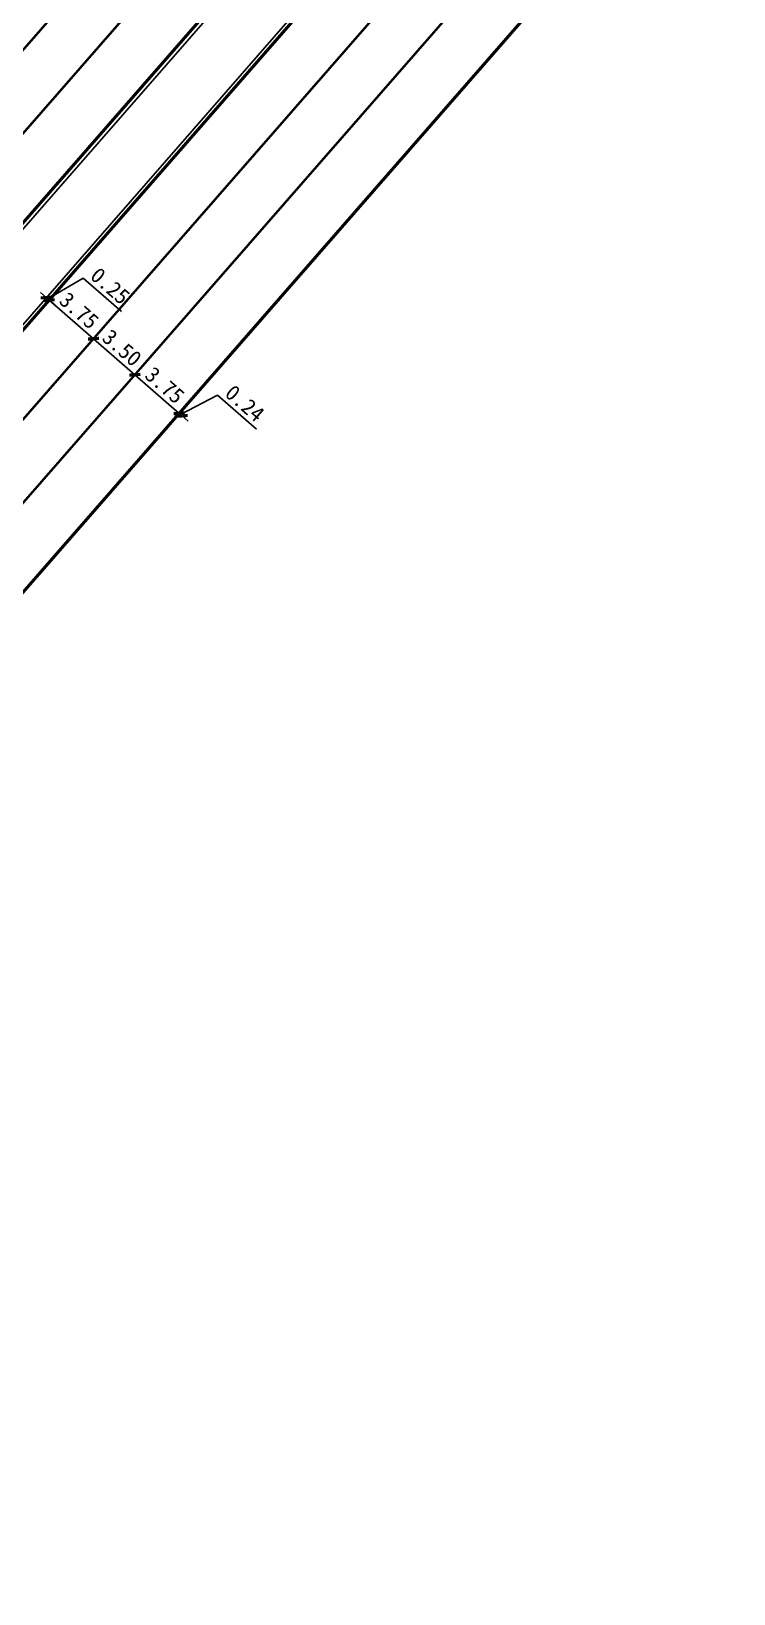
# Model space of a CAD drawing. Extents: x 529560 to 530007, y 3020699 to 3021211.
# Drawn here: x 529832.9 to 529877.7, y 3020927.5 to 3021027.3 of the extents above; entities that cross this region are included whole.
import ezdxf

# ---------------------------------------------------------------- set-up
doc = ezdxf.new("R2010")
doc.units = 0
doc.header["$LTSCALE"] = 0.5
doc.header["$PDMODE"] = 32
doc.linetypes.add('JTSS01', pattern=[6, 2, -4])
doc.layers.get('0').update_dxf_attribs({"linetype": 'CONTINUOUS'})
doc.layers.get('Defpoints').update_dxf_attribs({"linetype": 'CONTINUOUS'})
doc.layers.add('@-设计标注', color=7, linetype='CONTINUOUS')
doc.layers.add('@-道路隔离设施', color=3, linetype='CONTINUOUS')
doc.layers.add('@-道路标线', color=7, linetype='CONTINUOUS', lineweight=0)
doc.styles.add('--黑体', font='simhei.ttf')
doc.dimstyles.new('标志标注', dxfattribs={"dimtxt": 1, "dimasz": 0.5, "dimexe": 0, "dimexo": 0, "dimgap": 0.25, "dimtad": 1, "dimzin": 0, "dimdsep": 46, "dimtxsty": '--黑体', "dimblk": 'ARCHTICK', "dimcen": 0.09, "dimadec": 0, "dimazin": 0, "dimtfac": 1, "dimtix": 1, "dimtmove": 2, "dimatfit": 0, "dimfxl": 1, "dimtolj": 1, "dimtzin": 0, "dimarcsym": 0})

# ---------------------------------------------------------------- blocks, each defined once
blk = doc.blocks.new('_ArchTick')
at = {"color": 0, "linetype": 'ByBlock', "const_width": 0.4}
blk.add_lwpolyline([(-0.5, -0.5), (0.5, 0.5)], dxfattribs=at)
blk = doc.blocks.new('*D84')
at = {"layer": '@-设计标注', "color": 0, "linetype": 'Continuous', "lineweight": -2, "transparency": 16777216}
for p, q in [((529834.037, 3021010.077), (529834.051, 3021010.093)), ((529834.051, 3021010.093), (529836.877, 3021007.628)), ((529836.863, 3021007.612), (529836.877, 3021007.628))]:
    blk.add_line(p, q, dxfattribs=at)
at = {"layer": 'Defpoints', "color": 0, "linetype": 'Continuous', "transparency": 16777216}
for p in [(529834.037, 3021010.077, 1475.285), (529836.863, 3021007.612, 1475.285), (529836.877, 3021007.628)]:
    blk.add_point(p, dxfattribs=at)
at = {"layer": '@-设计标注', "color": 0, "linetype": 'Continuous', "lineweight": -2, "transparency": 16777216, "xscale": 0.5, "yscale": 0.5, "zscale": 0.5}
for p, rotation in [((529834.051, 3021010.093), 138.9028338452337), ((529836.877, 3021007.628), 318.9028338452337)]:
    blk.add_blockref('_ArchTick', p, dxfattribs=dict(at, rotation=rotation))
at = {"layer": '@-设计标注', "color": 0, "linetype": 'Continuous', "transparency": 16777216, "insert": (529835.957, 3021009.426), "char_height": 1, "attachment_point": 5, "rotation": 318.90283, "style": '--黑体'}
blk.add_mtext('\\A1;3.75', dxfattribs=at)
blk = doc.blocks.new('*D85')
at = {"layer": '@-设计标注', "color": 0, "linetype": 'Continuous', "lineweight": -2, "transparency": 16777216}
for p, q in [((529833.957, 3021010.176), (529836.215, 3021011.498)), ((529836.215, 3021011.498), (529838.667, 3021009.36)), ((529833.863, 3021010.258), (529833.486, 3021010.587)), ((529833.849, 3021010.242), (529833.863, 3021010.258)), ((529833.863, 3021010.258), (529834.051, 3021010.093)), ((529833.863, 3021010.258), (529834.051, 3021010.093)), ((529834.037, 3021010.077), (529834.051, 3021010.093)), ((529834.051, 3021010.093), (529834.428, 3021009.765))]:
    blk.add_line(p, q, dxfattribs=at)
at = {"layer": 'Defpoints', "color": 0, "linetype": 'Continuous', "transparency": 16777216}
for p in [(529833.849, 3021010.242, 1475.285), (529834.037, 3021010.077, 1475.285), (529834.051, 3021010.093)]:
    blk.add_point(p, dxfattribs=at)
at = {"layer": '@-设计标注', "color": 0, "linetype": 'Continuous', "lineweight": -2, "transparency": 16777216, "xscale": 0.5, "yscale": 0.5, "zscale": 0.5}
for p, rotation in [((529833.863, 3021010.258), 318.9028338452337), ((529834.051, 3021010.093), 138.9028338452337)]:
    blk.add_blockref('_ArchTick', p, dxfattribs=dict(at, rotation=rotation))
at = {"layer": '@-设计标注', "color": 0, "linetype": 'Continuous', "transparency": 16777216, "insert": (529837.938, 3021010.998), "char_height": 1, "attachment_point": 5, "rotation": 318.90283, "style": '--黑体'}
blk.add_mtext('\\A1;0.25', dxfattribs=at)
blk = doc.blocks.new('*D86')
at = {"layer": '@-设计标注', "color": 0, "linetype": 'Continuous', "lineweight": -2, "transparency": 16777216}
for p, q in [((529839.501, 3021005.312), (529839.515, 3021005.328)), ((529839.515, 3021005.328), (529842.341, 3021002.863)), ((529842.494, 3021003.039), (529842.341, 3021002.863))]:
    blk.add_line(p, q, dxfattribs=at)
at = {"layer": 'Defpoints', "color": 0, "linetype": 'Continuous', "transparency": 16777216}
for p in [(529839.501, 3021005.312, 1475.285), (529842.341, 3021002.863), (529842.494, 3021003.039, 1475.285)]:
    blk.add_point(p, dxfattribs=at)
at = {"layer": '@-设计标注', "color": 0, "linetype": 'Continuous', "lineweight": -2, "transparency": 16777216, "xscale": 0.5, "yscale": 0.5, "zscale": 0.5}
for p, rotation in [((529839.515, 3021005.328), 138.9028338452337), ((529842.341, 3021002.863), 318.9028338452337)]:
    blk.add_blockref('_ArchTick', p, dxfattribs=dict(at, rotation=rotation))
at = {"layer": '@-设计标注', "color": 0, "linetype": 'Continuous', "transparency": 16777216, "insert": (529841.421, 3021004.66), "char_height": 1, "attachment_point": 5, "rotation": 318.90283, "style": '--黑体'}
blk.add_mtext('\\A1;3.75', dxfattribs=at)
blk = doc.blocks.new('*D87')
at = {"layer": '@-设计标注', "color": 0, "linetype": 'Continuous', "lineweight": -2, "transparency": 16777216}
for p, q in [((529836.863, 3021007.612), (529836.877, 3021007.628)), ((529836.877, 3021007.628), (529839.515, 3021005.328)), ((529839.501, 3021005.312), (529839.515, 3021005.328))]:
    blk.add_line(p, q, dxfattribs=at)
at = {"layer": 'Defpoints', "color": 0, "linetype": 'Continuous', "transparency": 16777216}
for p in [(529836.863, 3021007.612, 1475.285), (529839.501, 3021005.312, 1475.285), (529839.515, 3021005.328)]:
    blk.add_point(p, dxfattribs=at)
at = {"layer": '@-设计标注', "color": 0, "linetype": 'Continuous', "lineweight": -2, "transparency": 16777216, "xscale": 0.5, "yscale": 0.5, "zscale": 0.5}
for p, rotation in [((529836.877, 3021007.628), 138.9028338452337), ((529839.515, 3021005.328), 318.9028338452337)]:
    blk.add_blockref('_ArchTick', p, dxfattribs=dict(at, rotation=rotation))
at = {"layer": '@-设计标注', "color": 0, "linetype": 'Continuous', "transparency": 16777216, "insert": (529838.693, 3021007.048), "char_height": 1, "attachment_point": 5, "rotation": 318.90283, "style": '--黑体'}
blk.add_mtext('\\A1;3.50', dxfattribs=at)
blk = doc.blocks.new('*D88')
at = {"layer": '@-设计标注', "color": 0, "linetype": 'Continuous', "lineweight": -2, "transparency": 16777216}
for p, q in [((529842.433, 3021002.783), (529844.783, 3021004.018)), ((529844.783, 3021004.018), (529847.275, 3021001.85)), ((529842.341, 3021002.863), (529841.964, 3021003.191)), ((529842.341, 3021002.863), (529842.341, 3021002.863)), ((529842.341, 3021002.863), (529842.526, 3021002.702)), ((529842.341, 3021002.863), (529842.526, 3021002.702)), ((529842.526, 3021002.702), (529842.526, 3021002.702)), ((529842.526, 3021002.702), (529842.903, 3021002.374))]:
    blk.add_line(p, q, dxfattribs=at)
at = {"layer": 'Defpoints', "color": 0, "linetype": 'Continuous', "transparency": 16777216}
for p in [(529842.341, 3021002.863), (529842.526, 3021002.702), (529842.526, 3021002.702)]:
    blk.add_point(p, dxfattribs=at)
at = {"layer": '@-设计标注', "color": 0, "linetype": 'Continuous', "lineweight": -2, "transparency": 16777216, "xscale": 0.5, "yscale": 0.5, "zscale": 0.5}
for p, rotation in [((529842.341, 3021002.863), 318.9782604438973), ((529842.526, 3021002.702), 138.9782604438973)]:
    blk.add_blockref('_ArchTick', p, dxfattribs=dict(at, rotation=rotation))
at = {"layer": '@-设计标注', "color": 0, "linetype": 'Continuous', "transparency": 16777216, "insert": (529846.525, 3021003.504), "char_height": 1, "attachment_point": 5, "rotation": 318.97826, "style": '--黑体'}
blk.add_mtext('\\A1;0.24', dxfattribs=at)

msp = doc.modelspace()

# ---------------------------------------------------------------- linework, layer by layer
at = {"layer": '@-道路标线', "color": 7, "linetype": 'JTSS01', "ltscale": 2, "const_width": 0.15, "elevation": 1475.285, "flags": 128}
for points in [[(529871.094, 3021070.161), (529854.041, 3021050.885), (529820.429, 3021012.352)], [(529873.716, 3021067.842), (529856.671, 3021048.575), (529823.072, 3021010.057)], [(529883.003, 3021060.229), (529865.686, 3021040.656), (529811.023, 3020977.988), (529769.924, 3020930.662)], [(529885.624, 3021057.91), (529868.315, 3021038.346), (529813.663, 3020975.691), (529771.9, 3020927.6)]]:
    msp.add_lwpolyline(points, dxfattribs=at)
at = {"layer": '@-道路标线', "color": 7, "linetype": 'Continuous', "const_width": 0.2, "elevation": 1475.285, "flags": 128}
for points in [[(529876.618, 3021065.463), (529859.488, 3021046.1), (529825.903, 3021007.598)], [(529880.101, 3021062.608), (529862.869, 3021043.131), (529813.716, 3020986.781)], [(529888.433, 3021055.425), (529871.133, 3021035.871), (529816.492, 3020973.229), (529785.975, 3020938.088)]]:
    msp.add_lwpolyline(points, dxfattribs=at)
at = {"layer": '@-道路隔离设施', "color": 8, "linetype": 'Continuous', "elevation": 1475.285, "flags": 128}
msp.add_lwpolyline([(530003.537, 3021211.023), (529925.373, 3021120.193), (529859.676, 3021045.935), (529826.1, 3021007.443)], dxfattribs=at)
at = {"layer": '@-道路隔离设施', "linetype": 'Continuous', "elevation": 1475.285, "flags": 128}
msp.add_lwpolyline([(530006.569, 3021208.414), (529928.387, 3021117.563), (529862.681, 3021043.296), (529813.528, 3020986.945)], dxfattribs=at)

# ---------------------------------------------------------------- dimensions: what is measured, and where the dimension line sits
at = {"layer": '@-设计标注', "linetype": 'Continuous'}
for base, p1, p2, angle, picture, middle, dimtype in [((529834.051, 3021010.093, 1475.285), (529833.849, 3021010.242, 2950.57), (529834.037, 3021010.077, 2950.57), 138.90283, '*D85', (529836.404, 3021011.334, 1475.285), 160), ((529842.5256, 3021002.7022, 1475.285), (529842.341, 3021002.8628, 1475.285), (529842.5256, 3021002.7022, 1475.285), 318.97826, '*D88', (529844.9714, 3021003.8537, 1475.285), 161)]:
    dim = msp.add_linear_dim(base=base, p1=p1, p2=p2, angle=angle, dimstyle='标志标注', override={"dimtmove": 1}, dxfattribs=at)
    dim.commit()
    dim.dimension.update_dxf_attribs({"geometry": picture, "text_midpoint": middle, "dimtype": dimtype})
for base, p1, p2, picture, middle in [((529836.877, 3021007.628, 1475.285), (529834.037, 3021010.077, 2950.57), (529836.863, 3021007.612, 2950.57), '*D84', (529835.957, 3021009.426, 1475.285)), ((529839.515, 3021005.328, 1475.285), (529836.863, 3021007.612, 2950.57), (529839.501, 3021005.312, 2950.57), '*D87', (529838.693, 3021007.048, 1475.285)), ((529842.341, 3021002.863, 1475.285), (529839.501, 3021005.312, 2950.57), (529842.494, 3021003.039, 2950.57), '*D86', (529841.421, 3021004.66, 1475.285))]:
    dim = msp.add_linear_dim(base=base, p1=p1, p2=p2, angle=138.90283, dimstyle='标志标注', override={"dimtmove": 1}, dxfattribs=at)
    dim.commit()
    dim.dimension.update_dxf_attribs({"geometry": picture, "text_midpoint": middle})

doc.saveas('drawing.dxf')
